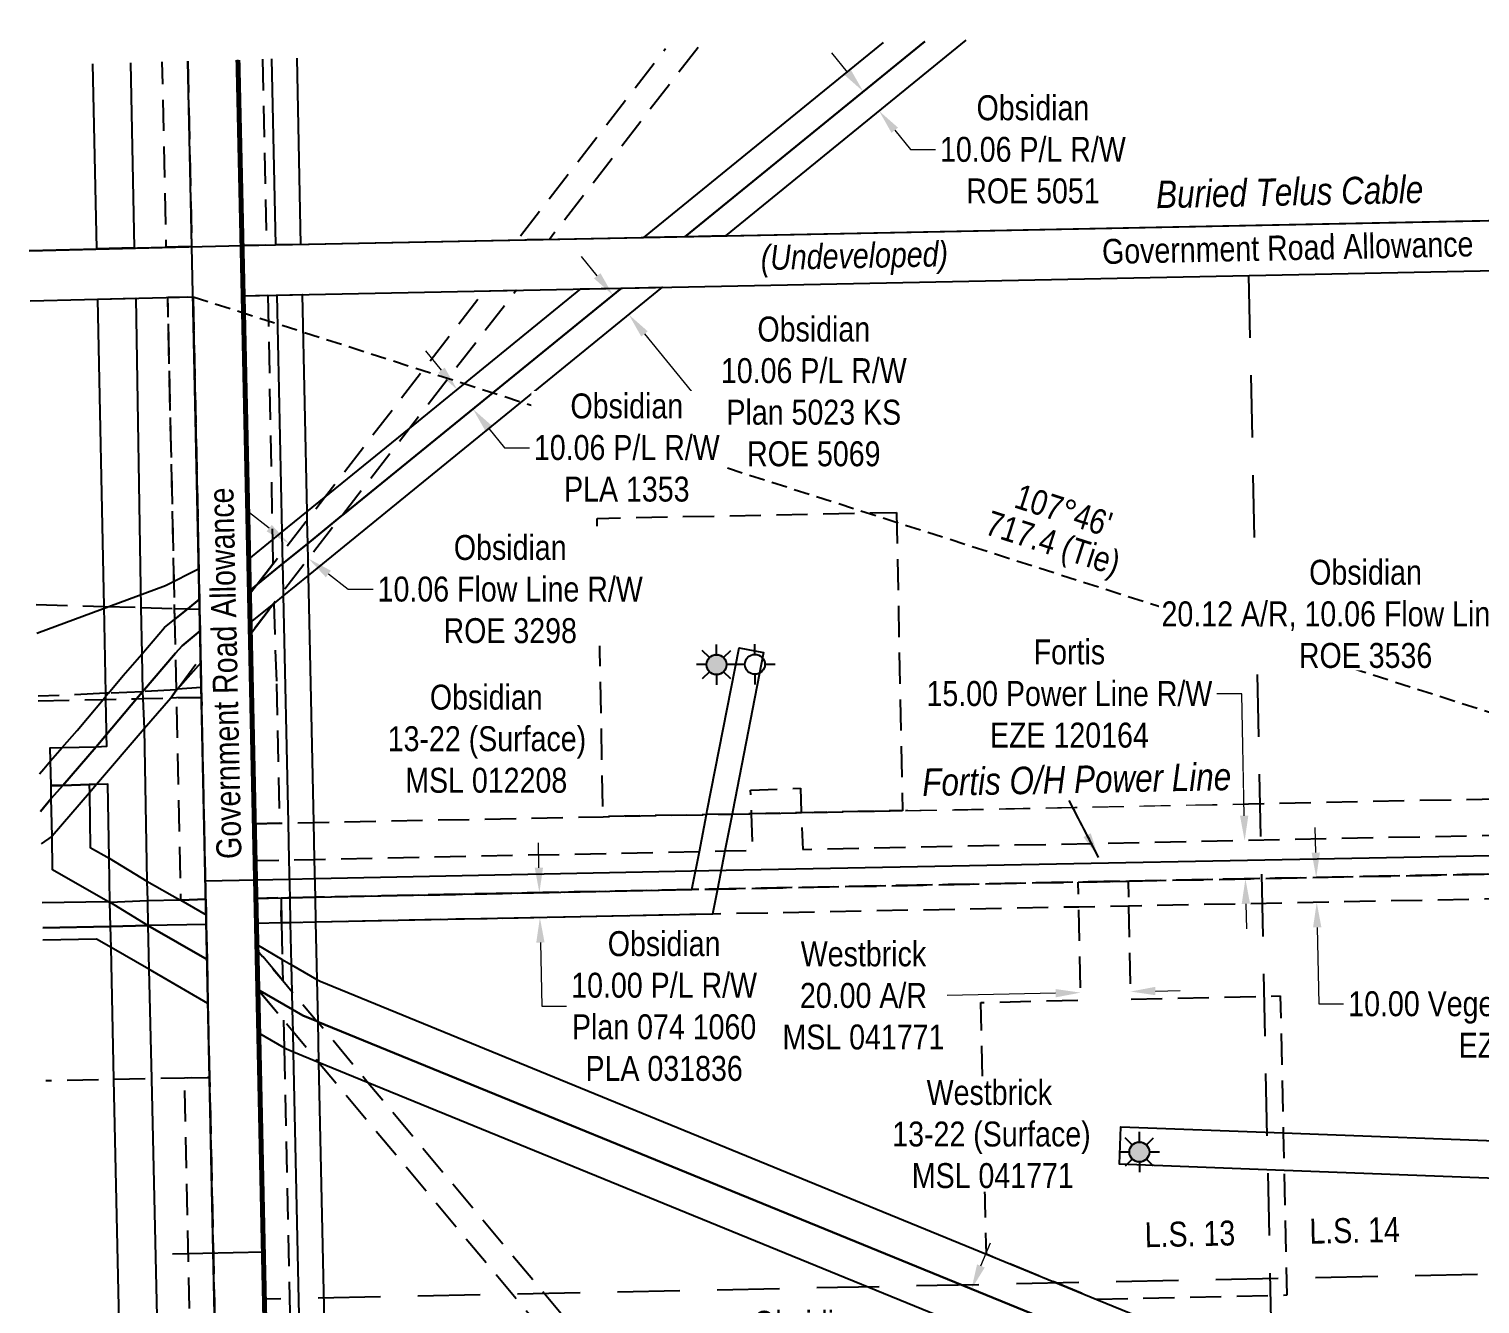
# Model space of a CAD drawing. Extents: x 607428 to 610233, y 5890754 to 5892618.
# Drawn here: x 607481 to 608063, y 5891243 to 5891754 of the extents above; entities that cross this region are included whole.
import ezdxf
from ezdxf.enums import TextEntityAlignment as Align

# ---------------------------------------------------------------- set-up
doc = ezdxf.new("R2010")
doc.units = 0
doc.header["$LTSCALE"] = 5
doc.header["$PDSIZE"] = 0.5
for name, pattern in [('DASHDOT2', [12.7, 6.35, -3.175, 0, -3.175]), ('foc-ACCESSROAD', [3.75, 2.5, -1.25]), ('foc-FLOWLINE', [3.75, 2.5, -1.25]), ('foc-LSD', [8, 5, -3]), ('foc-TIELINE', [1.875, 1.25, -0.625])]:
    doc.linetypes.add(name, pattern=pattern)
doc.layers.get('Defpoints').update_dxf_attribs({"color": 9})
for name, color, linetype in [('AS-POWER', 104, 'foc-POWER'), ('AS-TELUS', 224, 'foc-TEL'), ('AS-WILDLIFE', 131, 'DASHDOT2'), ('C-AR', 13, 'foc-ACCESSROAD'), ('C-FLOWLINE', 13, 'foc-FLOWLINE'), ('C-RW', 13, 'Continuous'), ('C-WS', 13, 'foc-ACCESSROAD'), ('C-WS-S', 8, 'Continuous'), ('F-EZE', 190, 'foc-FLOWLINE'), ('F-RW', 190, 'Continuous'), ('F-WS', 190, 'foc-ACCESSROAD'), ('F-WS-S', 8, 'Continuous'), ('L-ROAD-T', 7, 'Continuous'), ('L-SEC', 7, 'Continuous'), ('L-SECTION-LSD', 7, 'foc-LSD'), ('L-TIE', 7, 'foc-TIELINE'), ('L-TIE-T', 7, 'Continuous')]:
    doc.layers.add(name, color=color, linetype=linetype)
for name, color, linetype, lineweight in [('C-AR-T', 13, 'Continuous', 9), ('C-FLOWLINE-T', 13, 'Continuous', 9), ('C-RW-T', 13, 'Continuous', 9), ('F-EZE-T', 190, 'Continuous', 9), ('F-RW-T', 190, 'Continuous', 9), ('T-TEXT', 48, 'Continuous', 18)]:
    doc.layers.add(name, color=color, linetype=linetype, lineweight=lineweight)
doc.styles.add('100L', font='ARIALN.TTF', dxfattribs={"height": 11})
doc.styles.add('80CG', font='ARIALN.TTF', dxfattribs={"height": 10})
doc.styles.add('80L', font='ARIALN.TTF', dxfattribs={"height": 10})
doc.styles.add('80LS', font='ARIALNI.TTF', dxfattribs={"height": 10})
doc.styles.add('foc-LtypeFont', font='ARIALN.TTF', dxfattribs={"height": 7.35})
doc.linetypes.add('foc-POWER', pattern='A,6,-1,["P",foc-LtypeFont,S=0.2,R=0,X=-0.625,Y=-0.75],-1.24,4', length=12.24)
doc.linetypes.add('foc-POWER-NOLINE', pattern='A,0,-4,["P",foc-LtypeFont,S=0.2,R=0,X=-0.625,Y=-0.75],-8.24', length=12.24)
doc.linetypes.add('foc-TEL', pattern='A,2,-1,["T",foc-LtypeFont,S=0.2,R=0,X=-0.425,Y=-0.75],-1.24,8', length=12.24)
doc.linetypes.add('foc-TEL-NOLINE', pattern='A,0,-2,["T",foc-LtypeFont,S=0.2,R=0,X=-0.425,Y=-0.75],-10.24', length=12.24)
doc.dimstyles.new('Compass 5 000', dxfattribs={"dimscale": 5, "dimtxt": 9, "dimasz": 2, "dimexe": 0.2, "dimexo": 0.0625, "dimgap": 0.5, "dimtad": 0, "dimtih": 1, "dimtoh": 1, "dimzin": 0, "dimdsep": 46, "dimtxsty": '80CG', "dimcen": 0.1, "dimse1": 1, "dimse2": 1, "dimclrd": 256, "dimclrt": 256, "dimaunit": 1, "dimadec": 4, "dimazin": 0, "dimtfac": 0.06, "dimtofl": 0, "dimtmove": 0, "dimatfit": 1, "dimfxl": 0.2, "dimtolj": 1, "dimtzin": 0, "dimlwd": -1, "dimarcsym": 0})

# ---------------------------------------------------------------- blocks, each defined once
blk = doc.blocks.new('*D417')
at = {"layer": 'Defpoints', "color": 0, "transparency": 16777216}
for p in [(607829.38, 5891426.07), (607829.67, 5891410.76), (607969, 5891413.46)]:
    blk.add_point(p, dxfattribs=at)
at = {"layer": 'F-EZE-T', "transparency": 16777216}
for p, q in [((607967.56, 5891487.69), (607957.56, 5891487.69)), ((607968.51, 5891438.76), (607967.56, 5891487.69)), ((607969.19, 5891403.46), (607969.38, 5891393.46))]:
    blk.add_line(p, q, dxfattribs=at)
for points in [[(607970.17, 5891438.79), (607966.84, 5891438.73), (607968.7, 5891428.76)], [(607970.86, 5891403.49), (607967.52, 5891403.42), (607969, 5891413.46)]]:
    blk.add_solid(points, dxfattribs=at)
at = {"layer": 'F-EZE-T', "transparency": 16777216, "insert": (607898.42, 5891487.69), "char_height": 10, "attachment_point": 5, "style": '80CG'}
blk.add_mtext('\\A1;Fortis\\P15.00 Power Line R/W\\PEZE 120164', dxfattribs=at)
blk = doc.blocks.new('GAS')
h = blk.add_hatch(color=255)
h.dxf.hatch_style = 1
edge = h.paths.add_edge_path()
edge.add_arc((0, 0), 0.9, 0, 360)
for p, q in [((0, 0.81), (0, 1.62)), ((-0.81, 0), (-1.62, 0)), ((-0.57, 0.57), (-1.14, 1.14)), ((0.57, 0.57), (1.14, 1.14)), ((1.62, 0), (0.81, 0)), ((-0.57, -0.57), (-1.14, -1.14)), ((0, -0.81), (0, -1.62)), ((1.14, -1.14), (0.57, -0.57))]:
    blk.add_line(p, q)
blk.add_circle((0, 0), 0.8)
blk = doc.blocks.new('Gabd.15d85efd0b')
for p, q in [((0, 0.81), (0, 1.62)), ((-0.81, 0), (-1.62, 0)), ((1.62, 0), (0.81, 0)), ((0, -0.81), (0, -1.62))]:
    blk.add_line(p, q)
blk.add_circle((0, 0), 0.8)
blk = doc.blocks.new('*D467')
at = {"layer": 'C-AR-T', "transparency": 16777216}
for p, q in [((607577.57, 5891554.05), (607569.66, 5891560.16)), ((607601.3, 5891535.69), (607609.21, 5891529.57)), ((607609.21, 5891529.57), (607619.21, 5891529.57))]:
    blk.add_line(p, q, dxfattribs=at)
for points in [[(607578.59, 5891555.36), (607576.55, 5891552.73), (607585.48, 5891547.93)], [(607602.32, 5891537.01), (607600.28, 5891534.37), (607593.39, 5891541.81)]]:
    blk.add_solid(points, dxfattribs=at)
at = {"layer": 'Defpoints', "color": 0, "transparency": 16777216}
for p in [(607609.88, 5891579.46), (607617.78, 5891573.35), (607593.39, 5891541.81)]:
    blk.add_point(p, dxfattribs=at)
at = {"layer": 'C-AR-T', "transparency": 16777216, "insert": (607674.21, 5891529.57), "char_height": 10, "attachment_point": 5, "style": '80CG', "bg_fill": 3, "box_fill_scale": 1.1, "bg_fill_color": 256, "bg_fill_true_color": 13158600, "bg_fill_transparency": 0}
blk.add_mtext('\\A1;Obsidian\\P10.06 Flow Line R/W\\PROE 3298', dxfattribs=at)
blk = doc.blocks.new('*D468')
at = {"layer": 'C-FLOWLINE-T', "transparency": 16777216}
for p, q in [((608111.29, 5891519.63), (608101.29, 5891519.63)), ((608112.56, 5891456.43), (608111.29, 5891519.63)), ((608113.56, 5891406.31), (608113.76, 5891396.31))]:
    blk.add_line(p, q, dxfattribs=at)
for points in [[(608114.22, 5891456.47), (608110.89, 5891456.4), (608112.76, 5891446.44)], [(608115.23, 5891406.34), (608111.89, 5891406.27), (608113.36, 5891416.31)]]:
    blk.add_solid(points, dxfattribs=at)
at = {"layer": 'Defpoints', "color": 0, "transparency": 16777216}
for p in [(608036.32, 5891444.9), (608112.76, 5891446.44), (608036.92, 5891414.77)]:
    blk.add_point(p, dxfattribs=at)
at = {"layer": 'C-FLOWLINE-T', "transparency": 16777216, "insert": (608017.17, 5891519.63), "char_height": 10, "attachment_point": 5, "style": '80CG', "bg_fill": 3, "box_fill_scale": 1.1, "bg_fill_color": 256, "bg_fill_true_color": 13158600, "bg_fill_transparency": 0}
blk.add_mtext('\\A1;Obsidian \\P20.12 A/R, 10.06 Flow Line R/W\\PROE 3536', dxfattribs=at)
blk = doc.blocks.new('*D472')
at = {"layer": 'Defpoints', "color": 0, "transparency": 16777216}
for p in [(607839.68, 5891410.95), (607997.6, 5891404.01), (607839.87, 5891400.96)]:
    blk.add_point(p, dxfattribs=at)
at = {"layer": 'F-RW-T', "transparency": 16777216}
for p, q in [((607997.21, 5891423.99), (607997.02, 5891433.99)), ((607997.79, 5891394.01), (607998.38, 5891363.33)), ((607998.38, 5891363.33), (608008.38, 5891363.33))]:
    blk.add_line(p, q, dxfattribs=at)
for points in [[(607998.88, 5891424.03), (607995.55, 5891423.96), (607997.4, 5891414)], [(607999.46, 5891394.04), (607996.12, 5891393.97), (607997.6, 5891404.01)]]:
    blk.add_solid(points, dxfattribs=at)
at = {"layer": 'F-RW-T', "transparency": 16777216, "insert": (608086.32, 5891363.33), "char_height": 10, "attachment_point": 5, "style": '80CG'}
blk.add_mtext('\\A1;Fortis\\P10.00 Vegetation Control R/W\\PEZE 880082', dxfattribs=at)
blk = doc.blocks.new('*D474')
at = {"layer": 'C-RW-T', "transparency": 16777216}
for p, q in [((607709.09, 5891655.25), (607702.78, 5891663)), ((607728.05, 5891631.94), (607746.86, 5891608.81)), ((607746.86, 5891608.81), (607756.86, 5891608.81))]:
    blk.add_line(p, q, dxfattribs=at)
for points in [[(607710.38, 5891656.3), (607707.8, 5891654.19), (607715.4, 5891647.49)], [(607729.34, 5891632.99), (607726.75, 5891630.89), (607721.74, 5891639.7)]]:
    blk.add_solid(points, dxfattribs=at)
at = {"layer": 'Defpoints', "color": 0, "transparency": 16777216}
for p in [(607721.74, 5891639.7), (607691.91, 5891628.38), (607698.24, 5891620.59)]:
    blk.add_point(p, dxfattribs=at)
at = {"layer": 'C-RW-T', "transparency": 16777216, "insert": (607795.94, 5891608.81), "char_height": 10, "attachment_point": 5, "style": '80CG'}
blk.add_mtext('\\A1;Obsidian\\P10.06 P/L R/W\\PPlan 5023 KS\\PROE 5069', dxfattribs=at)
blk = doc.blocks.new('*D475')
at = {"layer": 'C-RW-T', "transparency": 16777216}
for p, q in [((607646.63, 5891617.38), (607640.33, 5891625.14)), ((607665.57, 5891594.08), (607671.88, 5891586.32)), ((607671.88, 5891586.32), (607681.88, 5891586.32))]:
    blk.add_line(p, q, dxfattribs=at)
for points in [[(607647.93, 5891618.43), (607645.34, 5891616.33), (607652.94, 5891609.62)], [(607666.86, 5891595.13), (607664.27, 5891593.03), (607659.26, 5891601.84)]]:
    blk.add_solid(points, dxfattribs=at)
at = {"layer": 'Defpoints', "color": 0, "transparency": 16777216}
for p in [(607644.75, 5891602.96), (607659.26, 5891601.84), (607651.07, 5891595.18)]:
    blk.add_point(p, dxfattribs=at)
at = {"layer": 'C-RW-T', "transparency": 16777216, "insert": (607720.96, 5891586.32), "char_height": 10, "attachment_point": 5, "style": '80CG', "bg_fill": 3, "box_fill_scale": 1.1, "bg_fill_color": 256, "bg_fill_true_color": 13158600, "bg_fill_transparency": 0}
blk.add_mtext('\\A1;Obsidian\\P10.06 P/L R/W\\PPLA 1353', dxfattribs=at)
blk = doc.blocks.new('*D476')
at = {"layer": 'C-RW-T', "transparency": 16777216}
for p, q in [((607809.42, 5891736.91), (607803.11, 5891744.66)), ((607828.39, 5891713.61), (607834.71, 5891705.86)), ((607834.71, 5891705.86), (607844.71, 5891705.86))]:
    blk.add_line(p, q, dxfattribs=at)
for points in [[(607810.71, 5891737.96), (607808.13, 5891735.85), (607815.74, 5891729.15)], [(607829.69, 5891714.66), (607827.1, 5891712.56), (607822.08, 5891721.37)]]:
    blk.add_solid(points, dxfattribs=at)
at = {"layer": 'Defpoints', "color": 0, "transparency": 16777216}
for p in [(607809.55, 5891724.11), (607822.08, 5891721.37), (607815.89, 5891716.32)]:
    blk.add_point(p, dxfattribs=at)
at = {"layer": 'C-RW-T', "transparency": 16777216, "insert": (607883.8, 5891705.86), "char_height": 10, "attachment_point": 5, "style": '80CG'}
blk.add_mtext('\\A1;Obsidian\\P10.06 P/L R/W\\PROE 5051', dxfattribs=at)
blk = doc.blocks.new('*D478')
at = {"layer": 'Defpoints', "color": 0, "transparency": 16777216}
for p in [(607902.64, 5891379.38), (607922.65, 5891379.82), (607902.89, 5891367.84)]:
    blk.add_point(p, dxfattribs=at)
at = {"layer": 'F-RW-T', "transparency": 16777216}
for p, q in [((607892.9, 5891367.62), (607849.35, 5891366.66)), ((607932.9, 5891368.49), (607942.89, 5891368.71))]:
    blk.add_line(p, q, dxfattribs=at)
for points in [[(607892.86, 5891369.28), (607892.93, 5891365.95), (607902.89, 5891367.84)], [(607932.86, 5891370.16), (607932.93, 5891366.83), (607922.9, 5891368.27)]]:
    blk.add_solid(points, dxfattribs=at)
at = {"layer": 'F-RW-T', "transparency": 16777216, "insert": (607815.85, 5891366.66), "char_height": 10, "attachment_point": 5, "style": '80CG'}
blk.add_mtext('\\A1;Westbrick\\P20.00 A/R\\PMSL 041771', dxfattribs=at)
blk = doc.blocks.new('*D480')
at = {"layer": 'C-RW-T', "transparency": 16777216}
for p, q in [((607862.94, 5891258.26), (607866.73, 5891267.52)), ((607849.69, 5891225.87), (607843.28, 5891210.19)), ((607843.28, 5891210.19), (607833.28, 5891210.19))]:
    blk.add_line(p, q, dxfattribs=at)
for points in [[(607861.4, 5891258.89), (607864.48, 5891257.63), (607859.16, 5891249)], [(607848.15, 5891226.5), (607851.24, 5891225.24), (607853.48, 5891235.12)]]:
    blk.add_solid(points, dxfattribs=at)
at = {"layer": 'Defpoints', "color": 0, "transparency": 16777216}
for p in [(607876.63, 5891241.86), (607853.48, 5891235.12), (607870.95, 5891227.98)]:
    blk.add_point(p, dxfattribs=at)
at = {"layer": 'C-RW-T', "transparency": 16777216, "insert": (607794.19, 5891210.19), "char_height": 10, "attachment_point": 5, "style": '80CG'}
blk.add_mtext('\\A1;Obsidian\\P15.00 P/L R/W^JPlan 102 3413\\PPLA 031835', dxfattribs=at)
blk = doc.blocks.new('*D483')
at = {"layer": 'C-RW-T', "transparency": 16777216}
for p, q in [((607685.71, 5891417.92), (607685.5, 5891427.91)), ((607686.32, 5891387.92), (607686.84, 5891362.41)), ((607686.84, 5891362.41), (607696.84, 5891362.41))]:
    blk.add_line(p, q, dxfattribs=at)
for points in [[(607687.37, 5891417.95), (607684.04, 5891417.88), (607685.91, 5891407.92)], [(607687.98, 5891387.96), (607684.65, 5891387.89), (607686.11, 5891397.92)]]:
    blk.add_solid(points, dxfattribs=at)
at = {"layer": 'Defpoints', "color": 0, "transparency": 16777216}
for p in [(607699.07, 5891408.19), (607686.11, 5891397.92), (607699.27, 5891398.19)]:
    blk.add_point(p, dxfattribs=at)
at = {"layer": 'C-RW-T', "transparency": 16777216, "insert": (607735.92, 5891362.41), "char_height": 10, "attachment_point": 5, "style": '80CG'}
blk.add_mtext('\\A1;Obsidian\\P10.00 P/L R/W\\PPlan 074 1060\\PPLA 031836', dxfattribs=at)

msp = doc.modelspace()

# ---------------------------------------------------------------- linework, layer by layer
at = {"layer": 'AS-POWER', "linetype": 'foc-POWER-NOLINE', "flags": 128}
msp.add_lwpolyline([(607566.004, 5890753.832), (607564.054, 5890842.181), (607546.527, 5891666.959), (607544.888, 5891741.254)], dxfattribs=at)
at = {"layer": 'AS-POWER', "flags": 128}
for points in [[(607484.37, 5891511.937), (607535.997, 5891531.106), (607549.274, 5891537.725)], [(607551.93, 5891412.697), (607585.799, 5891413.382), (607595.801, 5891413.586), (607746.916, 5891416.659), (608123.167, 5891423.941), (608146.382, 5891425.082), (608170.404, 5891423.584), (608813.229, 5891453.675), (608923.623, 5891458.759), (609182.953, 5891464.779), (609203.065, 5891465.205), (609693.533, 5891475.59), (609848.395, 5891471.245), (609866.906, 5891470.726), (609969.214, 5891467.69)]]:
    msp.add_lwpolyline(points, dxfattribs=at)
at = {"layer": 'AS-TELUS', "linetype": 'foc-TEL-NOLINE', "flags": 128}
for points in [[(607586.116, 5890753.919), (607584.158, 5890842.607), (607567.129, 5891647.259), (607565.037, 5891741.798)], [(607481.266, 5891665.273), (607566.684, 5891667.363), (608373.017, 5891683.504), (609177.796, 5891700.265), (610002.466, 5891715.273), (610102.333, 5891717.131)]]:
    msp.add_lwpolyline(points, dxfattribs=at)
at = {"layer": 'AS-TELUS', "flags": 128}
msp.add_lwpolyline([(607538.75, 5891263.112), (607575.242, 5891263.884)], dxfattribs=at)
at = {"layer": 'C-AR', "flags": 128}
for points in [[(607749.519, 5891746.779), (607689.913, 5891669.821), (607676.984, 5891669.563), (607736.518, 5891746.428)], [(607574.94, 5891742.065), (607576.527, 5891667.559), (607566.684, 5891667.363), (607565.037, 5891741.798)], [(608085.621, 5890756.069), (608006.015, 5890851.301), (607865.964, 5891018.682), (607860.528, 5891025.18), (607849.373, 5891038.52), (607834.935, 5891055.786), (607813.236, 5891081.736), (607597.388, 5891339.893), (607587.153, 5891352.121), (607583.346, 5891356.782), (607573.015, 5891369.161), (607572.678, 5891385.047), (607583.006, 5891372.699), (607586.767, 5891368.203), (607596.657, 5891356.378), (607597.019, 5891356.183), (607617.268, 5891331.731), (607826.129, 5891081.996), (607834.593, 5891071.876), (607862.377, 5891038.657), (607868.249, 5891031.637), (607878.968, 5891018.819), (608013.73, 5890857.686), (608018.854, 5890851.566), (608098.671, 5890756.125)]]:
    msp.add_lwpolyline(points, dxfattribs=at)
at = {"layer": 'C-FLOWLINE', "flags": 128}
msp.add_lwpolyline([(607579.385, 5891523.909), (607570.002, 5891511.489), (607569.902, 5891516.212), (607569.664, 5891527.497), (607572.721, 5891531.446), (607579.026, 5891539.593), (607582.947, 5891544.659), (607592.681, 5891557.236), (607599.776, 5891566.403), (607663.784, 5891649.186), (607676.714, 5891649.444), (607633.802, 5891594.052), (607606.917, 5891559.298), (607606.562, 5891558.958), (607592.967, 5891541.358), (607583.228, 5891528.798), (607579.385, 5891523.909)], close=True, dxfattribs=at)
at = {"layer": 'C-FLOWLINE'}
msp.add_lwpolyline([(607550.341, 5891490.127), (607550.424, 5891486.195), (607540.437, 5891486.003), (607538.077, 5891485.957), (607540.366, 5891489.253), (607540.756, 5891489.475), (607550.085, 5891502.2), (607550.13, 5891500.083), (607550.341, 5891490.127)], close=True, dxfattribs=at)
at = {"layer": 'C-RW'}
for points in [[(607840.41, 5891749.233), (607744.184, 5891670.905), (607727.836, 5891670.578), (607823.918, 5891748.788)], [(607856.839, 5891749.677), (607760.526, 5891671.231), (607744.184, 5891670.905), (607840.41, 5891749.233)], [(607588.62, 5891742.435), (607590.182, 5891667.831), (607580.179, 5891667.632), (607578.627, 5891742.165)], [(607594.01, 5891033.578), (607587.291, 5891343.994), (607587.128, 5891352.121), (607586.922, 5891361.064), (607586.767, 5891368.203), (607586.532, 5891379.031), (607586.168, 5891395.886), (607585.951, 5891405.887), (607585.622, 5891421.07), (607585.302, 5891435.854), (607583.327, 5891527.123), (607583.276, 5891528.799), (607583.051, 5891539.84), (607582.947, 5891544.659), (607582.775, 5891552.587), (607580.72, 5891647.53), (607590.722, 5891647.729), (607592.609, 5891560.578), (607592.681, 5891557.236), (607592.885, 5891547.832), (607593.006, 5891541.359), (607593.159, 5891535.113), (607595.304, 5891436.055), (607595.624, 5891421.275), (607595.953, 5891406.09), (607596.17, 5891396.091), (607596.666, 5891373.143), (607597.028, 5891356.174), (607597.387, 5891339.893), (607604.011, 5891033.787)], [(607485.511, 5891455.598), (607487.151, 5891457.508), (607489.92, 5891460.719), (607494.554, 5891466.093), (607500.512, 5891473.004), (607504.682, 5891477.865), (607510.988, 5891485.393), (607512.054, 5891486.665), (607513.089, 5891487.901), (607519.052, 5891495.018), (607526.463, 5891503.601), (607535.612, 5891514.197), (607539.75, 5891517.567), (607544.89, 5891521.742), (607549.591, 5891525.564), (607549.674, 5891521.608), (607549.86, 5891512.858), (607542.65, 5891506.947), (607540.046, 5891503.932), (607526.723, 5891488.503), (607524.345, 5891485.663), (607512.36, 5891471.356), (607508.143, 5891466.441), (607494.78, 5891450.947), (607490.211, 5891445.624), (607485.816, 5891440.508)], [(607485.816, 5891440.508), (607490.211, 5891445.624), (607494.78, 5891450.947), (607508.143, 5891466.441), (607512.36, 5891471.356), (607524.345, 5891485.663), (607526.723, 5891488.503), (607540.046, 5891503.932), (607542.65, 5891506.947), (607549.86, 5891512.858), (607550.085, 5891502.2), (607550.13, 5891500.083), (607540.756, 5891489.475), (607540.366, 5891489.253), (607538.077, 5891485.957), (607527.438, 5891473.638), (607508.322, 5891451.299), (607505.479, 5891447.987), (607490.498, 5891430.556), (607486.079, 5891427.546)], [(607486.557, 5891403.918), (607512.929, 5891404.412), (607513.701, 5891404.058), (607528.712, 5891404.75), (607541.784, 5891405.03), (607542.186, 5891404.948), (607552.137, 5891405.256), (607552.269, 5891399.017), (607552.35, 5891395.187), (607528.965, 5891394.733), (607513.95, 5891394.423), (607486.761, 5891393.838)], [(607486.761, 5891393.838), (607513.95, 5891394.423), (607528.965, 5891394.733), (607552.649, 5891381.073), (607553.022, 5891363.476), (607529.359, 5891377.193), (607514.142, 5891385.985), (607508.345, 5891389.298), (607486.862, 5891388.835)]]:
    msp.add_lwpolyline(points, dxfattribs=at)
for points in [[(607572.721, 5891531.446), (607569.633, 5891528.937), (607569.363, 5891541.689), (607578.849, 5891549.396), (607582.775, 5891552.587), (607592.609, 5891560.578), (607599.776, 5891566.403), (607633.802, 5891594.052), (607702.501, 5891649.959), (607718.86, 5891650.286), (607606.917, 5891559.298), (607606.562, 5891558.958), (607592.885, 5891547.832), (607583.051, 5891539.84), (607572.721, 5891531.446)], [(607579.385, 5891523.909), (607569.902, 5891516.212), (607569.664, 5891527.497), (607569.633, 5891528.937), (607572.721, 5891531.446), (607583.051, 5891539.84), (607592.885, 5891547.832), (607606.562, 5891558.958), (607606.917, 5891559.298), (607718.86, 5891650.286), (607735.156, 5891650.611), (607593.157, 5891535.113), (607583.327, 5891527.123), (607579.385, 5891523.909)], [(607760.272, 5891424.65), (607757.296, 5891409.36), (607755.34, 5891399.33), (607596.17, 5891396.092), (607586.167, 5891395.889), (607582.508, 5891395.816), (607572.455, 5891395.615), (607572.243, 5891405.61), (607582.309, 5891405.814), (607585.951, 5891405.887), (607595.953, 5891406.09), (607747.068, 5891409.163), (607750.043, 5891424.441), (607752.921, 5891439.216), (607753.233, 5891440.817), (607765.948, 5891506.094), (607775.761, 5891504.185), (607763.442, 5891440.93), (607763.148, 5891439.422), (607760.272, 5891424.65)], [(608198.084, 5891053.978), (608186.341, 5891044.632), (608122.612, 5891124.735), (607985.245, 5891181.124), (607960.91, 5891191.184), (607617.268, 5891331.731), (607597.388, 5891339.893), (607587.291, 5891343.994), (607584.452, 5891345.154), (607583.587, 5891345.657), (607573.387, 5891351.586), (607573.015, 5891369.161), (607586.925, 5891361.063), (607591.095, 5891358.652), (607596.657, 5891356.378), (607597.019, 5891356.183), (607966.618, 5891205.064), (607990.962, 5891195), (608131.924, 5891137.119), (608141.606, 5891124.953), (608198.084, 5891053.978)]]:
    msp.add_lwpolyline(points, close=True, dxfattribs=at)
at = {"layer": 'C-WS'}
for points in [[(607572.721, 5891531.446), (607569.663, 5891527.497), (607569.633, 5891528.938), (607569.363, 5891541.689), (607568.481, 5891583.361), (607568.136, 5891599.662), (607567.129, 5891647.259), (607577.068, 5891647.457), (607578.849, 5891549.396), (607579.026, 5891539.594), (607572.721, 5891531.446)], [(607581.673, 5891435.782), (607571.609, 5891435.579), (607570.429, 5891491.341), (607570.002, 5891511.489), (607579.386, 5891523.913), (607580.491, 5891491.619), (607581.673, 5891435.782)], [(607582.827, 5891381.183), (607583.006, 5891372.699), (607572.679, 5891385.047), (607572.635, 5891387.103), (607572.455, 5891395.615), (607572.243, 5891405.61), (607582.308, 5891405.814), (607582.512, 5891395.814), (607582.827, 5891381.183)]]:
    msp.add_lwpolyline(points, close=True, dxfattribs=at)
at = {"layer": 'C-WS', "flags": 128}
for points in [[(607829.097, 5891560.393), (607831.496, 5891440.793), (607790.943, 5891439.98), (607770.956, 5891439.578), (607763.148, 5891439.422), (607752.921, 5891439.216), (607711.456, 5891438.384), (607709.056, 5891557.984), (607829.097, 5891560.393)], [(608228.256, 5891512.499), (608229.547, 5891448.146), (608229.832, 5891433.921), (608229.95, 5891428.012), (608230.184, 5891418.007), (608230.397, 5891405.783), (608123.681, 5891403.643), (608123.624, 5891406.444), (608123.424, 5891416.448), (607921.93, 5891412.545), (607901.923, 5891412.158), (607757.296, 5891409.36), (607747.068, 5891409.163), (607595.953, 5891406.09), (607585.951, 5891405.887), (607582.309, 5891405.814), (607572.243, 5891405.61), (607571.922, 5891420.789), (607571.609, 5891435.579), (607581.673, 5891435.781), (607585.302, 5891435.854), (607595.304, 5891436.055), (607711.456, 5891438.384), (607752.921, 5891439.216), (607763.148, 5891439.422), (607770.956, 5891439.578), (607790.943, 5891439.98), (607831.496, 5891440.793), (608122.818, 5891446.638), (608121.54, 5891510.359), (608132.113, 5891510.571), (608152.168, 5891510.973), (608228.256, 5891512.499)]]:
    msp.add_lwpolyline(points, close=True, dxfattribs=at)
at = {"layer": 'C-WS'}
for points in [[(607484.138, 5891523.443), (607511.336, 5891522.681), (607526.147, 5891522.266), (607539.656, 5891521.887), (607544.89, 5891521.742), (607549.674, 5891521.608), (607549.86, 5891512.858), (607550.085, 5891502.2), (607550.13, 5891500.083), (607550.341, 5891490.127), (607540.756, 5891489.475), (607540.366, 5891489.253), (607526.723, 5891488.503), (607513.089, 5891487.901), (607512.031, 5891487.842), (607484.882, 5891486.658)], [(607579.868, 5891045.351), (607573.387, 5891351.586), (607573.015, 5891369.161), (607583.347, 5891356.791), (607583.587, 5891345.657), (607590.024, 5891045.545)]]:
    msp.add_lwpolyline(points, dxfattribs=at)
at = {"layer": 'C-WS', "flags": 128}
msp.add_lwpolyline([(607484.919, 5891484.864), (607510.988, 5891485.393), (607512.079, 5891485.415), (607524.345, 5891485.663), (607526.853, 5891485.715), (607538.077, 5891485.957), (607540.437, 5891486.003), (607550.424, 5891486.195), (607552.137, 5891405.256), (607552.269, 5891399.017), (607552.35, 5891395.187), (607552.649, 5891381.073), (607553.022, 5891363.476), (607553.649, 5891333.827), (607543.645, 5891333.618), (607530.346, 5891333.34), (607515.318, 5891333.027), (607488.004, 5891332.457)], dxfattribs=at)
at = {"layer": 'F-EZE', "flags": 128}
for points in [[(607544.935, 5891741.255), (607546.579, 5891666.96), (607536.28, 5891666.705), (607534.682, 5891740.978)], [(607556.01, 5890753.789), (607554.051, 5890841.929), (607550.678, 5891001.349), (607550.605, 5891004.778), (607550.288, 5891019.783), (607550.234, 5891022.316), (607543.645, 5891333.618), (607553.649, 5891333.827), (607560.293, 5891019.903), (607560.444, 5891012.787), (607560.61, 5891004.898), (607560.887, 5890991.816), (607564.054, 5890842.181), (607566.004, 5890753.832)]]:
    msp.add_lwpolyline(points, dxfattribs=at)
for points in [[(607552.137, 5891405.256), (607542.186, 5891404.948), (607540.437, 5891486.003), (607540.366, 5891489.253), (607540.046, 5891503.932), (607539.75, 5891517.567), (607539.656, 5891521.887), (607536.933, 5891646.607), (607547.024, 5891646.856), (607549.591, 5891525.564), (607549.674, 5891521.608), (607549.86, 5891512.858), (607550.085, 5891502.2), (607550.13, 5891500.083), (607550.341, 5891490.127), (607550.424, 5891486.195), (607552.137, 5891405.256)], [(607544.89, 5891521.742), (607539.753, 5891517.567), (607539.658, 5891521.887), (607536.933, 5891646.607), (607547.024, 5891646.856), (607549.591, 5891525.564), (607544.89, 5891521.742)], [(608910.691, 5891472.008), (608901.616, 5891465.979), (608910.998, 5891466.426), (608914.348, 5891466.586), (608923.462, 5891466.779), (609053.597, 5891469.533), (609182.789, 5891472.271), (609182.898, 5891467.323), (609183.119, 5891457.284), (608923.882, 5891451.266), (608913.88, 5891451.034), (608911.846, 5891450.936), (608896.638, 5891450.202), (608823.619, 5891446.672), (608813.579, 5891446.186), (608573.222, 5891434.572), (608558.218, 5891433.848), (608520.13, 5891432.009), (608500.135, 5891431.043), (608378.57, 5891425.174), (608230.184, 5891418.007), (608170.346, 5891416.076), (608146.333, 5891417.573), (608123.424, 5891416.448), (607921.93, 5891412.545), (607901.923, 5891412.158), (607757.296, 5891409.36), (607747.068, 5891409.163), (607595.953, 5891406.09), (607585.951, 5891405.887), (607582.309, 5891405.814), (607572.244, 5891405.61), (607571.922, 5891420.789), (607585.622, 5891421.07), (607595.624, 5891421.275), (607750.043, 5891424.441), (607760.272, 5891424.65), (607771.53, 5891424.881), (607770.956, 5891439.578), (607770.588, 5891448.999), (607790.56, 5891449.779), (607790.943, 5891439.98), (607791.516, 5891425.292), (608146.646, 5891432.574), (608149.976, 5891432.365), (608149.69, 5891444.627), (608143.891, 5891453.049), (608160.353, 5891464.385), (608169.534, 5891451.051), (608169.997, 5891431.118), (608170.455, 5891431.088), (608229.832, 5891433.921), (608378.231, 5891441.003), (608556.484, 5891449.504), (608571.493, 5891450.22), (608813.218, 5891461.758), (608823.258, 5891462.238), (608862.705, 5891464.123), (608886.416, 5891479.876), (608894.691, 5891485.349), (608909.423, 5891495.162), (609035.009, 5891578.602), (609052.488, 5891590.215), (609054.96, 5891586.496), (609063.55, 5891573.568), (609055.384, 5891568.143), (609035.556, 5891554.968), (608923.171, 5891480.3), (608910.691, 5891472.008)], [(608123.424, 5891416.448), (608123.624, 5891406.444), (607922.149, 5891402.55), (607902.142, 5891402.164), (607755.34, 5891399.332), (607596.17, 5891396.091), (607586.167, 5891395.886), (607582.507, 5891395.814), (607582.309, 5891405.814), (607585.951, 5891405.887), (607595.953, 5891406.09), (607747.068, 5891409.163), (607757.296, 5891409.36), (607901.923, 5891412.157), (607921.93, 5891412.544), (608123.424, 5891416.448)]]:
    msp.add_lwpolyline(points, close=True, dxfattribs=at)
at = {"layer": 'F-RW'}
for points in [[(607521.935, 5891740.634), (607523.481, 5891666.388), (607508.505, 5891666.017), (607506.904, 5891740.228)], [(607522.016, 5891029.48), (607515.318, 5891333.027), (607514.142, 5891385.985), (607513.95, 5891394.423), (607513.701, 5891404.058), (607513.389, 5891421.747), (607512.803, 5891451.464), (607508.322, 5891451.299), (607505.427, 5891451.225), (607494.78, 5891450.947), (607490.131, 5891450.834), (607489.92, 5891460.719), (607489.808, 5891465.972), (607494.554, 5891466.093), (607508.143, 5891466.441), (607512.463, 5891466.615), (607512.36, 5891471.356), (607512.329, 5891472.749), (607512.079, 5891485.415), (607512.054, 5891486.665), (607512.031, 5891487.842), (607511.336, 5891522.681), (607508.875, 5891645.912), (607524.045, 5891646.287), (607526.147, 5891522.266), (607526.463, 5891503.601), (607526.723, 5891488.503), (607526.853, 5891485.715), (607527.438, 5891473.638), (607527.438, 5891473.638), (607528.51, 5891412.555), (607528.712, 5891404.75), (607528.965, 5891394.733), (607529.359, 5891377.193), (607530.346, 5891333.34), (607537.209, 5891029.66)]]:
    msp.add_lwpolyline(points, dxfattribs=at)
for points in [[(607552.35, 5891395.187), (607552.649, 5891381.073), (607528.965, 5891394.733), (607513.701, 5891404.058), (607512.929, 5891404.412), (607490.712, 5891417.137), (607490.498, 5891430.556), (607490.211, 5891445.624), (607490.131, 5891450.834), (607494.78, 5891450.947), (607505.427, 5891451.225), (607505.479, 5891447.987), (607505.83, 5891426.015), (607513.389, 5891421.747), (607528.51, 5891412.555), (607541.784, 5891405.03), (607542.186, 5891404.948), (607552.269, 5891399.017), (607552.35, 5891395.187)], [(608384.614, 5891142.688), (608384.939, 5891127.484), (608237.888, 5891125.958), (608161.056, 5891125.157), (608131.924, 5891137.119), (607990.962, 5891195), (607966.618, 5891205.064), (607597.019, 5891356.183), (607596.657, 5891356.378), (607591.095, 5891358.652), (607586.925, 5891361.063), (607573.015, 5891369.161), (607572.679, 5891385.047), (607572.635, 5891387.103), (607582.827, 5891381.183), (607586.532, 5891379.031), (607596.666, 5891373.143), (607597.94, 5891372.404), (607865.158, 5891262.951), (607909.382, 5891244.847), (607992.98, 5891210.674), (608017.43, 5891200.595), (608163.899, 5891140.447), (608384.614, 5891142.688)], [(608381.32, 5891296.607), (608395.491, 5891296.073), (608495.408, 5891302.427), (608502.783, 5891302.895), (608522.772, 5891304.167), (608589.538, 5891308.414), (608590.491, 5891293.435), (608523.083, 5891289.147), (608395.686, 5891281.046), (608381.642, 5891281.575), (607984.516, 5891296.548), (607918.545, 5891299.039), (607919.111, 5891314.035), (607984.187, 5891311.579), (608381.32, 5891296.607)]]:
    msp.add_lwpolyline(points, close=True, dxfattribs=at)
at = {"layer": 'F-WS', "flags": 128}
msp.add_lwpolyline([(607922.149, 5891402.55), (607922.966, 5891365.235), (607982.984, 5891366.549), (607984.187, 5891311.579), (607984.516, 5891296.548), (607985.611, 5891246.515), (607909.382, 5891244.847), (607865.158, 5891262.951), (607862.948, 5891363.922), (607902.96, 5891364.797), (607902.142, 5891402.164), (607901.923, 5891412.158), (607921.93, 5891412.545), (607922.149, 5891402.55)], close=True, dxfattribs=at)
at = {"layer": 'L-SEC'}
for p, q in [((607546.581, 5891666.871), (607544.935, 5891741.255)), ((607566.684, 5891667.363), (607565.037, 5891741.798)), ((607566.684, 5891667.363), (608373.07, 5891683.505)), ((607481.265, 5891665.348), (607546.527, 5891666.959)), ((607567.128, 5891647.259), (608373.473, 5891663.401)), ((607481.672, 5891645.243), (607547.024, 5891646.856)), ((607564.054, 5890842.182), (607547.024, 5891646.856)), ((607584.158, 5890842.607), (607567.128, 5891647.282))]:
    msp.add_line(p, q, dxfattribs=at)
at = {"layer": 'L-SECTION-LSD'}
for p, q in [((607970.301, 5891655.33), (607987.394, 5890850.933)), ((608382.051, 5891261.335), (607575.644, 5891244.928))]:
    msp.add_line(p, q, dxfattribs=at)

# ---------------------------------------------------------------- block references
at = {"layer": 'C-WS-S', "xscale": 5.000000000000014, "yscale": 5.000000000000014, "zscale": 5.000000000000014}
for p in [(607756.938, 5891499.335), (607926.485, 5891303.949)]:
    msp.add_blockref('GAS', p, dxfattribs=at)
at = {"layer": 'F-WS-S', "xscale": 5.00000000000002, "yscale": 5.00000000000002, "zscale": 5.00000000000002}
msp.add_blockref('Gabd.15d85efd0b', (607772.318, 5891499.459), dxfattribs=at)

# ---------------------------------------------------------------- texts
at = {"layer": 'AS-TELUS', "linetype": 'foc-TEL-NOLINE', "insert": (607932.745, 5891693.315), "char_height": 10.99555, "attachment_point": 1, "rotation": 1.146765, "style": '100L'}
msp.add_mtext_dynamic_manual_height_columns('\\pi0.32874;{\\fArial Narrow|b0|i1|c0|p34;Buried Telus Cable}', width=106.91525, gutter_width=54.978, heights=[0], dxfattribs=at)
at = {"layer": 'C-WS', "insert": (607624.438, 5891491.311), "char_height": 9.99595, "width": 78.96296, "attachment_point": 1, "style": '80L'}
msp.add_mtext('\\pi17.57358;Obsidian\\P\\pi0.66365;13-22 (Surface)\\P\\pi7.69695;MSL 012208', dxfattribs=at)
at = {"layer": 'L-ROAD-T', "style": '80L'}
for rotation, p in [(1.193123, (607985.956, 5891666.491)), (91.260413, (607559.837, 5891495.873))]:
    msp.add_text('Government Road Allowance', height=9.99595, rotation=rotation, dxfattribs=at).set_placement(p, align=Align.MIDDLE_CENTER)
at = {"layer": 'L-TIE-T', "style": '80L'}
for s, height, p in [("107°46'", 9.996, (607896.113, 5891561.232)), ('717.4 (Tie)', 9.99595, (607891.538, 5891546.953))]:
    msp.add_text(s, height=height, rotation=342.2319, dxfattribs=at).set_placement(p, align=Align.MIDDLE)
at = {"layer": 'T-TEXT', "style": '80LS'}
msp.add_text('(Undeveloped)', height=9.99595, rotation=1.193123, dxfattribs=at).set_placement((607812.197, 5891663.295), align=Align.MIDDLE_CENTER)

# ---------------------------------------------------------------- dimensions: what is measured, and where the dimension line sits
at = {"layer": 'C-RW-T'}
dim = msp.add_aligned_dim(p1=(607809.547, 5891724.111), p2=(607815.89, 5891716.324), distance=7.983, text='Obsidian\\P10.06 P/L R/W\\PROE 5051', dimstyle='Compass 5 000', dxfattribs=at)
dim.commit()
dim.dimension.update_dxf_attribs({"geometry": '*D476', "text_midpoint": (607883.796, 5891705.858)})
for base, p1, p2, angle, text, picture, middle in [((607686.114, 5891397.922), (607699.071, 5891408.187), (607699.275, 5891398.19), 271.166622, 'Obsidian\\P10.00 P/L R/W\\PPlan 074 1060\\PPLA 031836', '*D483', (607735.923, 5891362.406)), ((607853.479, 5891235.122), (607876.627, 5891241.859), (607870.949, 5891227.977), 247.755716, 'Obsidian\\P15.00 P/L R/W^JPlan 102 3413\\PPLA 031835', '*D480', (607794.195, 5891210.188))]:
    dim = msp.add_linear_dim(base=base, p1=p1, p2=p2, angle=angle, text=text, dimstyle='Compass 5 000', dxfattribs=at)
    dim.commit()
    dim.dimension.update_dxf_attribs({"geometry": picture, "text_midpoint": middle, "dimtype": 161})

# ---------------------------------------------------------------- next in the draw order: texts
at = {"layer": 'AS-POWER', "insert": (607838.943, 5891457.639), "char_height": 10.99555, "attachment_point": 1, "rotation": 1.10883, "style": '100L', "bg_fill": 2}
msp.add_mtext_dynamic_manual_height_columns('\\pi0.35874;{\\fArial Narrow|b0|i1|c0|p34;Fortis O/H Power Line}', width=123.70108, gutter_width=54.978, heights=[0], dxfattribs=at)
at = {"layer": 'L-SECTION-LSD', "attachment_point": 1, "rotation": 1.217367, "style": '100L', "bg_fill": 3, "box_fill_scale": 1.15, "bg_fill_color": 256, "bg_fill_transparency": 0}
for s, width, insert, char_height in [('\\pi1.88802;L.S. 13', 36.8193, (607926.623, 5891275.712), 9.99595), ('L.S. 14', 36.98321, (607994.54, 5891277.155), 9.996)]:
    msp.add_mtext_dynamic_manual_height_columns(s, width=width, gutter_width=54.978, heights=[0], dxfattribs=dict(at, insert=insert, char_height=char_height))

# ---------------------------------------------------------------- next in the draw order: linework, layer by layer
at = {"layer": 'L-TIE'}
msp.add_line((607547.024, 5891646.856), (608229.951, 5891428.012), dxfattribs=at)

# ---------------------------------------------------------------- next in the draw order: leaders
at = {"layer": 'AS-POWER', "path_type": 1}
msp.add_leader([(607910.122, 5891422.082), (607898.369, 5891444.827)], dimstyle='Compass 5 000', override={"dimgap": 0.5, "dimtad": 0}, dxfattribs=at)

# ---------------------------------------------------------------- next in the draw order: dimensions: what is measured, and where the dimension line sits
at = {"layer": 'C-AR-T'}
dim = msp.add_linear_dim(base=(607593.388, 5891541.809), p1=(607609.875, 5891579.464), p2=(607617.784, 5891573.346), angle=322.275277, text='Obsidian\\P10.06 Flow Line R/W\\PROE 3298', dimstyle='Compass 5 000', override={"dimtfill": 1}, dxfattribs=at)
dim.commit()
dim.dimension.update_dxf_attribs({"geometry": '*D467', "text_midpoint": (607674.207, 5891529.572), "dimtype": 161})
at = {"layer": 'C-FLOWLINE-T'}
dim = msp.add_linear_dim(base=(608112.756, 5891446.436), p1=(608036.922, 5891414.772), p2=(608036.318, 5891444.902), angle=91.149291, text='Obsidian \\P20.12 A/R, 10.06 Flow Line R/W\\PROE 3536', dimstyle='Compass 5 000', override={"dimtfill": 1}, dxfattribs=at)
dim.commit()
dim.dimension.update_dxf_attribs({"geometry": '*D468', "text_midpoint": (608017.174, 5891519.635), "dimtype": 161})

# ---------------------------------------------------------------- next in the draw order: dimensions: what is measured, and where the dimension line sits
at = {"layer": 'C-RW-T'}
dim = msp.add_linear_dim(base=(607721.738, 5891639.697), p1=(607691.907, 5891628.378), p2=(607698.244, 5891620.588), angle=309.124038, text='Obsidian\\P10.06 P/L R/W\\PPlan 5023 KS\\PROE 5069', dimstyle='Compass 5 000', dxfattribs=at)
dim.commit()
dim.dimension.update_dxf_attribs({"geometry": '*D474', "text_midpoint": (607795.944, 5891608.813), "dimtype": 161})
at = {"layer": 'F-EZE-T'}
dim = msp.add_linear_dim(base=(607968.996, 5891413.455), p1=(607829.375, 5891426.068), p2=(607829.672, 5891410.76), angle=271.108121, text='Fortis\\P15.00 Power Line R/W\\PEZE 120164', dimstyle='Compass 5 000', dxfattribs=at)
dim.commit()
dim.dimension.update_dxf_attribs({"geometry": '*D417', "text_midpoint": (607898.419, 5891487.69), "dimtype": 161})
at = {"layer": 'F-RW-T'}
for base, p1, p2, angle, text, picture, middle in [((607997.597, 5891404.005), (607839.676, 5891410.953), (607839.868, 5891400.963), 271.105152, 'Fortis\\P10.00 Vegetation Control R/W\\PEZE 880082', '*D472', (608086.315, 5891363.331)), ((607902.893, 5891367.836), (607922.647, 5891379.822), (607902.641, 5891379.384), 181.253415, 'Westbrick\\P20.00 A/R\\PMSL 041771', '*D478', (607815.85, 5891366.664))]:
    dim = msp.add_linear_dim(base=base, p1=p1, p2=p2, angle=angle, text=text, dimstyle='Compass 5 000', dxfattribs=at)
    dim.commit()
    dim.dimension.update_dxf_attribs({"geometry": picture, "text_midpoint": middle, "dimtype": 161})

# ---------------------------------------------------------------- next in the draw order: texts
at = {"layer": 'F-RW-T', "insert": (607826.74, 5891332.821), "char_height": 9.99595, "width": 78.96296, "attachment_point": 1, "style": '80L', "bg_fill": 3, "box_fill_scale": 1.15, "bg_fill_color": 256, "bg_fill_true_color": 256, "bg_fill_transparency": 0}
msp.add_mtext('\\pi14.44728;Westbrick\\P\\pi0.66365;13-22 (Surface)\\P\\pi8.49813;MSL 041771', dxfattribs=at)

# ---------------------------------------------------------------- next in the draw order: dimensions: what is measured, and where the dimension line sits
at = {"layer": 'C-RW-T'}
dim = msp.add_linear_dim(base=(607659.261, 5891601.844), p1=(607644.747, 5891602.959), p2=(607651.067, 5891595.183), angle=309.104265, text='Obsidian\\P10.06 P/L R/W\\PPLA 1353', dimstyle='Compass 5 000', override={"dimtfill": 1}, dxfattribs=at)
dim.commit()
dim.dimension.update_dxf_attribs({"geometry": '*D475', "text_midpoint": (607720.961, 5891586.324), "dimtype": 161})

# ---------------------------------------------------------------- next in the draw order: linework, layer by layer
at = {"layer": 'AS-WILDLIFE', "const_width": 2, "flags": 128}
msp.add_lwpolyline([(607565.037, 5891741.798), (607567.128, 5891647.301), (607584.158, 5890842.597), (608390.63, 5890859.269), (608392.769, 5890759.052)], dxfattribs=at)

doc.saveas('drawing.dxf')
